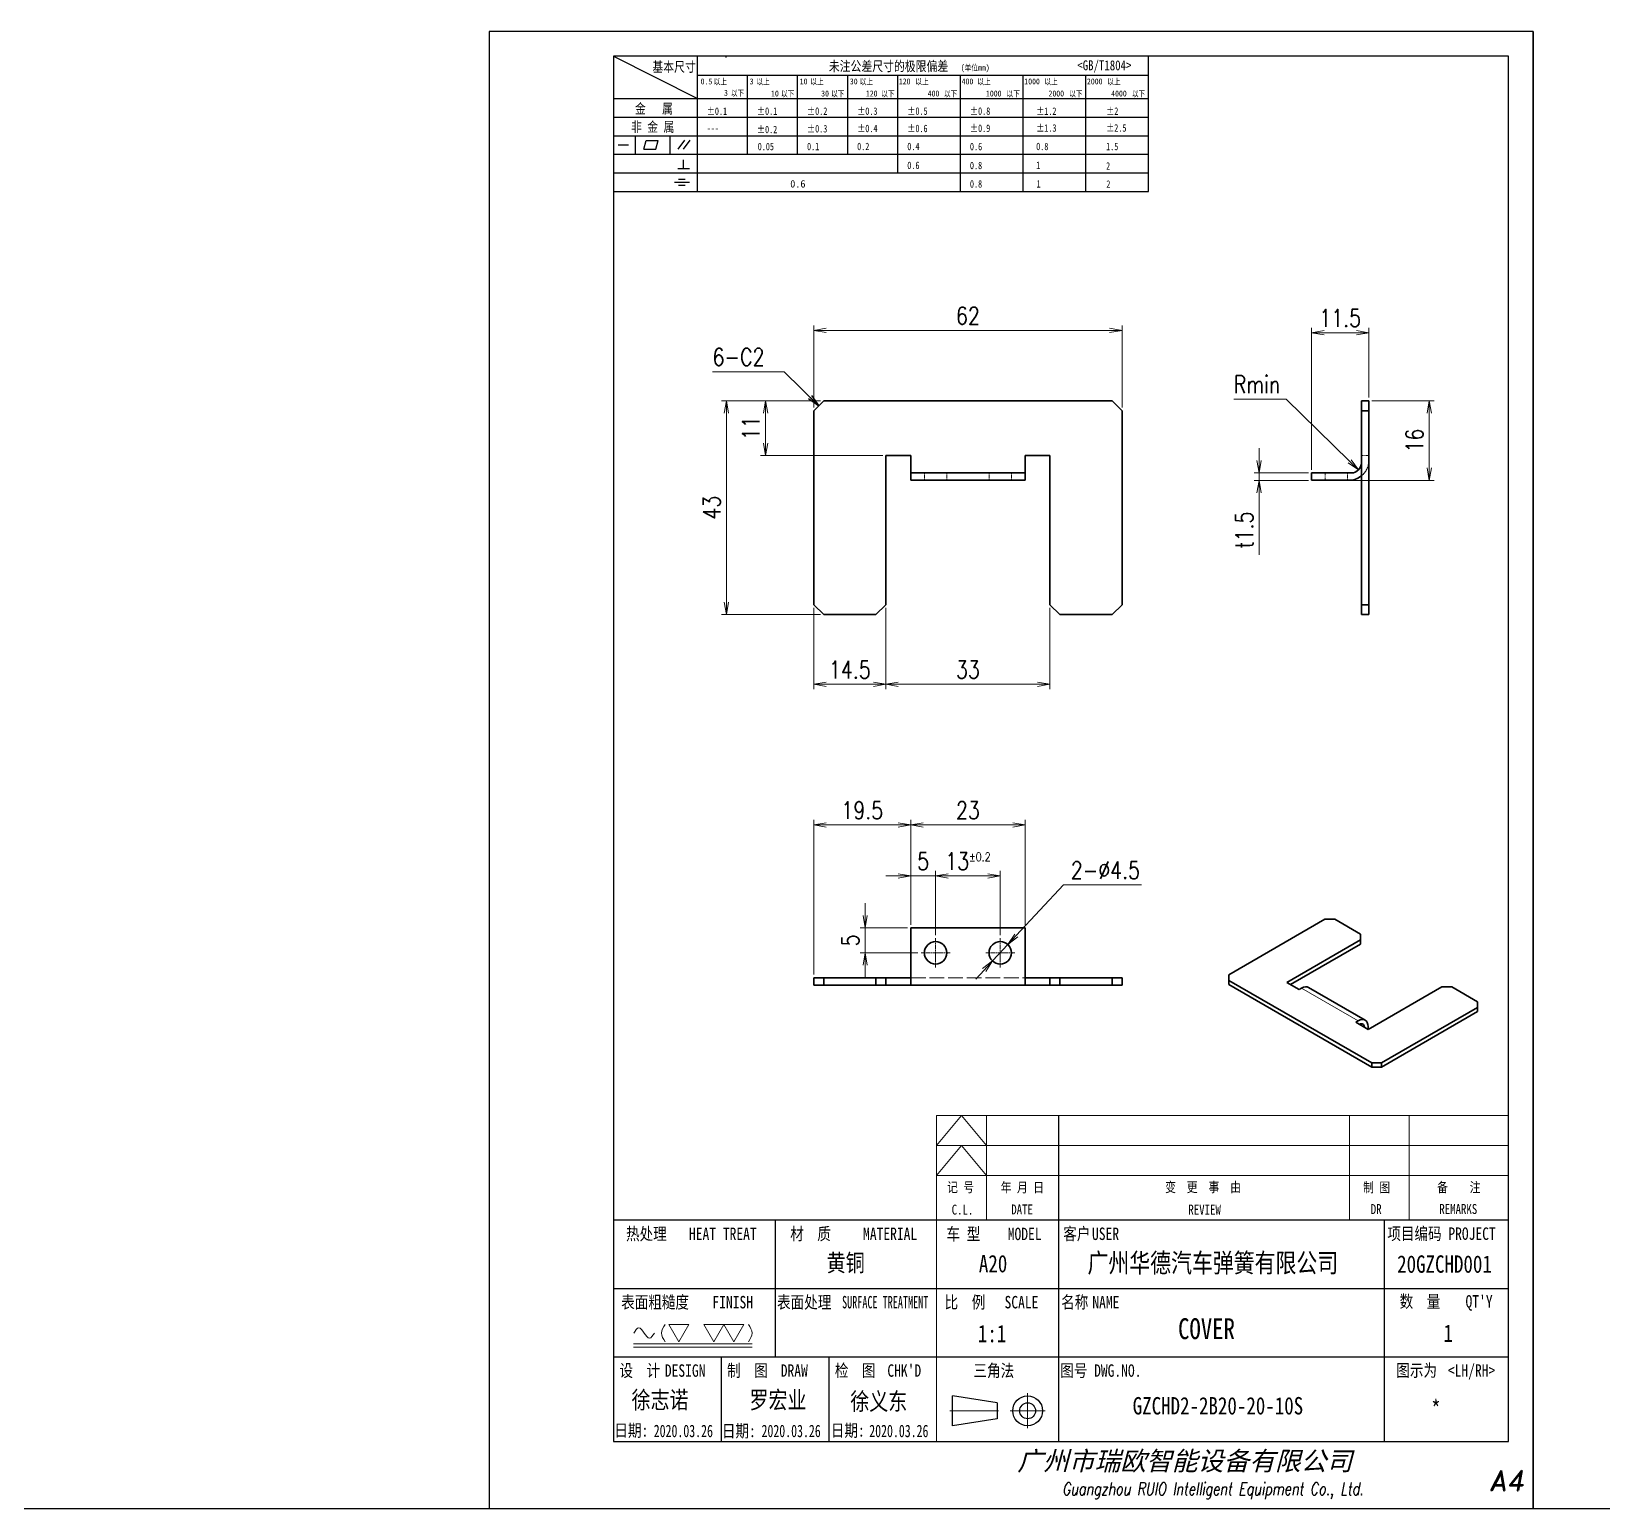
# Model space of a CAD drawing. Header units: millimetres. Extents: x 1201 to 11615, y -7347 to 2683.
# Drawn here: x 9309.5 to 9625.5, y -3109.3 to -2812.3 of the extents above; entities that cross this region are included whole.
import ezdxf
from ezdxf.enums import TextEntityAlignment as Align

# ---------------------------------------------------------------- set-up
doc = ezdxf.new("R2010")
doc.units = ezdxf.units.MM
for name, pattern in [('AM_ISO02W050x2', [3.75, 3, -0.75]), ('AM_ISO08W050x2', [9, 6, -0.75, 1.5, -0.75]), ('CENTER', [2, 1.25, -0.25, 0.25, -0.25])]:
    doc.linetypes.add(name, pattern=pattern)
for name, color, linetype, lineweight in [('CENTER', 2, 'AM_ISO08W050x2', 15), ('DIM', 3, 'Continuous', 20), ('DRAWING', 7, 'Continuous', 35), ('HIDDEN', 1, 'AM_ISO02W050x2', 18), ('图框', 7, 'Continuous', 15)]:
    doc.layers.add(name, color=color, linetype=linetype, lineweight=lineweight)
doc.layers.add('图\\M+19E79\\M+195B6\\M+18E9A', color=7, linetype='Continuous')
doc.styles.add('DIM', font='romans.shx', dxfattribs={"width": 0.8, "bigfont": 'bigfont.shx'})
doc.styles.add('STYLE1', font='')
doc.styles.add('国标', font='simfang.ttf', dxfattribs={"width": 0.8})
doc.styles.add('标题\\M+18E9A', font='romand.shx', dxfattribs={"oblique": 10, "bigfont": 'bigfont.shx'})
doc.styles.get('STYLE1').set_extended_font_data('SimSun')
doc.dimstyles.new('YH 1-1', dxfattribs={"dimtxt": 3.5, "dimasz": 2.5, "dimexe": 1, "dimexo": 0.625, "dimgap": 1.2, "dimtad": 1, "dimtoh": 1, "dimzin": 9, "dimdsep": 46, "dimtxsty": 'DIM', "dimblk": 'OPEN', "dimcen": 0, "dimclrd": 8, "dimclre": 8, "dimclrt": 2, "dimazin": 2, "dimtfac": 0.5, "dimtmove": 0, "dimatfit": 3, "dimldrblk": 'OPEN', "dimfxl": 0, "dimtolj": 1, "dimlwd": 13, "dimlwe": 13, "dimarcsym": 0})
doc.dimstyles.new('YH 1-1$0', dxfattribs={"dimtxt": 3.5, "dimasz": 2.5, "dimexe": 1, "dimexo": 0.625, "dimgap": 1.2, "dimtad": 1, "dimzin": 9, "dimdsep": 46, "dimtxsty": 'DIM', "dimblk": 'OPEN', "dimcen": 0, "dimclrd": 8, "dimclre": 8, "dimclrt": 2, "dimazin": 2, "dimtfac": 0.5, "dimtmove": 0, "dimatfit": 3, "dimldrblk": 'OPEN', "dimfxl": 0, "dimtolj": 1, "dimlwd": 13, "dimlwe": 13, "dimarcsym": 0})
doc.dimstyles.new('YH 1-1$3', dxfattribs={"dimtxt": 3.5, "dimasz": 2.5, "dimexe": 1, "dimexo": 0.625, "dimgap": 1.2, "dimtad": 1, "dimtoh": 1, "dimzin": 9, "dimdsep": 46, "dimtxsty": 'DIM', "dimblk": 'OPEN', "dimcen": 0, "dimclrd": 8, "dimclre": 8, "dimclrt": 2, "dimazin": 2, "dimtfac": 0.5, "dimtmove": 0, "dimatfit": 3, "dimldrblk": 'OPEN', "dimfxl": 0, "dimtolj": 1, "dimlwd": 13, "dimlwe": 13, "dimarcsym": 0})
doc.dimstyles.new('YH 1-1$4', dxfattribs={"dimtxt": 3.5, "dimasz": 2.5, "dimexe": 1, "dimexo": 0.625, "dimgap": 1.2, "dimtad": 1, "dimtoh": 1, "dimzin": 9, "dimdsep": 46, "dimtxsty": 'DIM', "dimblk": 'OPEN', "dimcen": 0, "dimclrd": 8, "dimclre": 8, "dimclrt": 2, "dimazin": 2, "dimtfac": 0.5, "dimtmove": 0, "dimatfit": 3, "dimldrblk": 'OPEN', "dimfxl": 0, "dimtolj": 1, "dimlwd": 13, "dimlwe": 13, "dimarcsym": 0})

# ---------------------------------------------------------------- blocks, each defined once
blk = doc.blocks.new('GZDEH零件A4图框V01版')
at = {"color": 2, "linetype": 'ByBlock', "lineweight": 30}
for p, q in [((102.17, 21.26), (93.17, 22.66)), ((93.17, 16.66), (93.17, 22.66)), ((102.17, 21.26), (102.17, 18.06)), ((102.17, 18.06), (93.17, 16.66))]:
    blk.add_line(p, q, dxfattribs=at)
at = {"color": 1, "linetype": 'CENTER', "lineweight": 5, "ltscale": 16.256}
for p, q in [((108.3, 23.18), (108.3, 16.14)), ((111.82, 19.66), (104.78, 19.66))]:
    blk.add_line(p, q, dxfattribs=at)
at = {"color": 1, "linetype": 'CENTER', "lineweight": 5, "ltscale": 9.144}
blk.add_line((102.47, 19.66), (92.65, 19.66), dxfattribs=at)
at = {"color": 2, "linetype": 'ByBlock', "lineweight": 30}
for radius in [3, 1.6]:
    blk.add_circle((108.3, 19.66), radius, dxfattribs=at)
at = {"layer": 'Defpoints', "linetype": 'Continuous'}
for p, q in [((0, 297), (0, 0)), ((210, 297), (0, 297)), ((210, 0), (210, 297)), ((210, 297), (210, 0)), ((0, 0), (210, 0))]:
    blk.add_line(p, q, dxfattribs=at)
at = {"layer": '图\\M+19E79\\M+195B6\\M+18E9A', "linetype": 'Continuous'}
for p, q in [((25, 292), (25, 13.5)), ((205, 292), (25, 292)), ((205, 13.5), (205, 292)), ((205, 13.5), (205, 97)), ((25, 13.5), (205, 13.5))]:
    blk.add_line(p, q, dxfattribs=at)
at = {"layer": '图\\M+19E79\\M+195B6\\M+18E9A', "color": 9}
for p, q in [((25, 292), (41.88, 283.54)), ((41.88, 264.79), (41.88, 292)), ((47.66, 291.75), (47.66, 292)), ((132.6, 264.79), (132.6, 292)), ((41.88, 288.22), (132.6, 288.22)), ((51.96, 272.29), (51.96, 288.22)), ((62.04, 272.29), (62.04, 288.22)), ((72.12, 272.29), (72.12, 288.22)), ((82.2, 268.54), (82.2, 288.22)), ((94.8, 264.79), (94.8, 288.22)), ((107.4, 264.79), (107.4, 288.22)), ((120, 264.79), (120, 288.22)), ((25, 283.54), (132.6, 283.54)), ((25, 279.79), (132.6, 279.79)), ((25, 276.04), (132.6, 276.04)), ((29.43, 272.34), (29.43, 276.04)), ((31.1, 273.3), (31.58, 275.09)), ((31.58, 275.09), (33.99, 275.09)), ((33.51, 273.3), (33.99, 275.09)), ((36.42, 272.34), (36.42, 276.04)), ((38.03, 273.3), (39.36, 275.16)), ((39.11, 273.3), (40.45, 275.16)), ((25, 272.29), (132.6, 272.29)), ((25.94, 274.19), (28, 274.19)), ((31.1, 273.3), (33.51, 273.3)), ((37.93, 269.41), (40.32, 269.41)), ((39.09, 269.41), (39.09, 271.18)), ((25, 268.54), (132.6, 268.54)), ((37.3, 266.69), (40.28, 266.69)), ((38.08, 267.29), (39.43, 267.29)), ((38.08, 266.09), (39.44, 266.09)), ((25, 264.79), (132.6, 264.79)), ((114.5, 79), (114.5, 13.5)), ((205, 58), (25, 58)), ((57.5, 58), (57.5, 30.5)), ((114.5, 58), (114.5, 13.5)), ((180, 58), (180, 13.5)), ((25, 44.25), (205, 44.25)), ((25, 30.5), (205, 30.5)), ((46.68, 30.5), (46.68, 13.5)), ((46.68, 30.5), (46.68, 13.5)), ((68.34, 30.5), (68.34, 13.5)), ((68.34, 30.5), (68.34, 13.5))]:
    blk.add_line(p, q, dxfattribs=at)
at = {"layer": '图框', "color": 7}
for p, q in [((90, 79), (205, 79)), ((90, 13.5), (90, 79))]:
    blk.add_line(p, q, dxfattribs=at)
at = {"layer": '图框', "color": 9}
for p, q in [((90, 73), (95, 79)), ((95, 79), (100, 73)), ((100, 58), (100, 79)), ((173, 58), (173, 79)), ((185, 79), (185, 58)), ((90, 73), (205, 73)), ((90, 67), (95, 73)), ((95, 73), (100, 67)), ((90, 67), (205, 67))]:
    blk.add_line(p, q, dxfattribs=at)
at = {"layer": '图\\M+19E79\\M+195B6\\M+18E9A', "color": 9, "style": '国标'}
for s, height, width, p in [('基本尺寸', 2, 0.8, (32.84, 288.88)), ('未注公差尺寸的极限偏差', 2, 0.8, (68.32, 289.02)), ('<GB/T1804>', 2, 0.8, (118.29, 289.19)), ('30', 1.2, 0.8, (72.55, 286.35)), ('金   属', 2, 0.8, (29.33, 280.48)), ('±0.1', 1.5, 0.8, (43.78, 280.23)), ('±0.1', 1.5, 0.8, (53.86, 280.23)), ('±0.2', 1.5, 0.8, (63.94, 280.23)), ('±0.3', 1.5, 0.8, (74.02, 280.23)), ('±0.5', 1.5, 0.8, (84.1, 280.23)), ('±0.8', 1.5, 0.8, (96.7, 280.23)), ('±1.2', 1.5, 0.8, (110.02, 280.23)), ('±2', 1.5, 0.8, (124.09, 280.23)), ('非 金 属', 2, 0.8, (28.53, 276.82)), ('±0.2', 1.5, 0.8, (53.86, 276.54)), ('±0.3', 1.5, 0.8, (63.94, 276.69)), ('±0.4', 1.5, 0.8, (74.02, 276.75)), ('±0.6', 1.5, 0.8, (84.1, 276.75)), ('±0.9', 1.5, 0.8, (96.7, 276.78)), ('±1.3', 1.5, 0.8, (110.02, 276.84)), ('±2.5', 1.5, 0.8, (124.09, 276.85)), ('---', 1.5, 0.8, (43.78, 276.81)), ('0.1', 1.5, 0.8, (63.94, 273.12)), ('0.2', 1.5, 0.8, (74.02, 273.13)), ('0.4', 1.5, 0.8, (84.1, 273.13)), ('0.6', 1.5, 0.8, (96.7, 273.11)), ('0.8', 1.5, 0.8, (110.02, 273.13)), ('1.5', 1.5, 0.8, (124.09, 273.12)), ('0.6', 1.5, 0.8, (84.1, 269.33)), ('0.8', 1.5, 0.8, (96.7, 269.3)), ('1', 1.5, 0.8, (110.02, 269.34)), ('2', 1.5, 0.8, (124.09, 269.2)), ('0.8', 1.5, 0.8, (96.7, 265.59)), ('1', 1.5, 0.8, (110.1, 265.6)), ('2', 1.5, 0.8, (124.13, 265.57)), ('项目编码 PROJECT', 2.5, 0.8, (180.64, 54.03)), ('热处理', 2.5, 0.8, (27.54, 54)), ('材  质', 2.5, 0.8, (60.55, 54)), ('表面粗糙度', 2.5, 0.8, (26.56, 40.25)), ('表面处理', 2.5, 0.8, (57.91, 40.25)), ('SURFACE TREATMENT', 2.5, 0.6, (70.98, 40.25)), ('比  例\u3000', 2.5, 0.8, (91.61, 40.25)), ('SCALE', 2.5, 0.8, (103.66, 40.25)), ('名称\u3000', 2.5, 0.8, (115.05, 40.25)), ('NAME', 2.5, 0.8, (121.31, 40.25)), ('数  量', 2.5, 0.8, (183.12, 40.41)), ("QT'Y ", 2.5, 0.8, (196.37, 40.41)), (' DESIGN', 2.5, 0.8, (33.98, 26.5)), (' DRAW', 2.5, 0.8, (57.29, 26.5)), ("CHK'D", 2.5, 0.8, (80.09, 26.5)), ('三角法', 2.5, 0.8, (97.41, 26.5)), ('图号', 2.5, 0.8, (114.87, 26.5)), ('DWG.NO.', 2.5, 0.8, (121.67, 26.5)), ('图示为', 2.5, 0.8, (182.45, 26.53)), ('<LH/RH>', 2.5, 0.8, (192.82, 26.53))]:
    blk.add_text(s, height=height, dxfattribs=dict(at, width=width)).set_placement(p)
at = {"layer": '图\\M+19E79\\M+195B6\\M+18E9A', "color": 9, "lineweight": 15, "style": '国标', "width": 0.8}
for s, p in [('以上', (45.15, 286.3)), ('以上', (53.76, 286.3)), ('以上', (64.6, 286.3)), ('以上', (74.53, 286.3)), ('120', (82.39, 286.35)), ('以上', (85.72, 286.3)), ('以上', (98.19, 286.3)), ('以上', (111.67, 286.3)), ('2000', (120.23, 286.35)), ('以上', (124.31, 286.3)), ('0.5', (42.54, 286.35)), ('3', (47.24, 284.06)), ('以下', (48.61, 284.01)), ('3', (52.39, 286.35)), ('10', (56.7, 283.92)), ('以下', (58.69, 283.87)), ('10', (62.47, 286.35)), ('30', (66.78, 283.92)), ('以下', (68.77, 283.87)), ('120', (75.77, 283.92)), ('以下', (78.85, 283.87)), ('400', (88.21, 283.92)), ('以下', (91.45, 283.87)), ('400', (95.03, 286.35)), ('1000', (99.92, 283.92)), ('以下', (104.05, 283.87)), ('1000', (107.63, 286.35)), ('2000', (112.5, 283.92)), ('以下', (116.65, 283.87)), ('4000', (125.1, 283.92)), ('以下', (129.25, 283.87))]:
    blk.add_text(s, height=1.2, dxfattribs=at).set_placement(p)
at = {"layer": '图\\M+19E79\\M+195B6\\M+18E9A', "color": 9, "lineweight": 13, "style": '国标'}
blk.add_text('0.6', height=1.5, dxfattribs=at).set_placement((60.56, 265.61))
at = {"layer": '图\\M+19E79\\M+195B6\\M+18E9A', "color": 9, "style": '国标', "width": 0.8}
for s, p in [('客户', (118.19, 54)), ('HEAT TREAT', (47, 54)), ('MATERIAL', (80.65, 54)), ('USER', (123.97, 54)), ('FINISH', (48.99, 40.25)), ('设  计', (30.3, 26.5)), ('制  图', (51.94, 26.5)), ('检  图', (73.62, 26.5)), ('日期:', (28.6, 14.46)), ('日期:', (50.22, 14.36)), ('日期:', (72.13, 14.46))]:
    blk.add_text(s, height=2.5, dxfattribs=at).set_placement(p, align=Align.CENTER)
for s, p in [('车 型', (95.38, 55.27)), ('MODEL', (107.71, 55.22))]:
    blk.add_text(s, height=2.5, dxfattribs=at).set_placement(p, align=Align.MIDDLE)
at = {"layer": '图\\M+19E79\\M+195B6\\M+18E9A', "color": 7, "lineweight": -3, "style": 'STYLE1', "oblique": 15}
blk.add_text('广州市瑞欧智能设备有限公司', height=3.8, dxfattribs=at).set_placement((106.21, 7.68))
at = {"layer": '图\\M+19E79\\M+195B6\\M+18E9A', "color": 7, "style": '标题\\M+18E9A', "oblique": 10}
blk.add_text('A4', height=4, dxfattribs=at).set_placement((204.57, 5.66), align=Align.MIDDLE)
at = {"layer": '图\\M+19E79\\M+195B6\\M+18E9A', "color": 7, "style": '标题\\M+18E9A', "oblique": 10, "width": 0.75}
blk.add_text('Guangzhou RUIO Intelligent Equipment Co., Ltd. ', height=2.5, dxfattribs=at).set_placement((146.18, 3.62), align=Align.MIDDLE)
at = {"layer": '图\\M+19E79\\M+195B6\\M+18E9A', "color": 9, "lineweight": 15, "insert": (94.85, 290.31), "char_height": 1.2, "width": 8.7957, "attachment_point": 1, "style": '国标'}
blk.add_mtext('(单位mm)', dxfattribs=at)
at = {"layer": '图\\M+19E79\\M+195B6\\M+18E9A', "color": 9, "insert": (54.02, 273.09), "char_height": 1.5, "attachment_point": 7, "style": '国标'}
blk.add_mtext_dynamic_manual_height_columns('0.05', width=5.1982, gutter_width=12.5, heights=[0], dxfattribs=at)
at = {"layer": '图框', "color": 9, "style": '国标', "width": 0.8}
for s, p in [('记 号', (94.82, 63.62)), ('年 月 日', (107.24, 63.57)), ('变  更  事  由', (143.58, 63.63)), ('C.L.', (95.2, 59.11)), ('DATE', (107.19, 59.14)), ('REVIEW', (143.89, 59.11))]:
    blk.add_text(s, height=2, dxfattribs=at).set_placement(p, align=Align.CENTER)
for s, p in [('制 图', (178.49, 64.61)), ('备    注', (195.02, 64.64)), ('DR', (178.4, 60.22)), ('REMARKS', (194.91, 60.23))]:
    blk.add_text(s, height=2, dxfattribs=at).set_placement(p, align=Align.MIDDLE)
blk = doc.blocks.new('FINISH_012')
at = {"layer": 'DIM'}
for p, q in [((-16.94, -5), (-14.06, -5)), ((-15.5, -7.5), (-16.94, -5)), ((-14.06, -5), (-15.5, -7.5)), ((-11.94, -5), (-9.06, -5)), ((-10.5, -7.5), (-11.94, -5)), ((-9.06, -5), (-10.5, -7.5)), ((-7.61, -7.5), (-9.06, -5)), ((-9.06, -5), (-6.17, -5)), ((-6.17, -5), (-7.61, -7.5)), ((-22.04, -7.78), (-5, -7.78)), ((-22.04, -8.28), (-5, -8.28))]:
    blk.add_line(p, q, dxfattribs=at)
for points in [[(-22, -6.25), (-21.25, -5.5), (-20.5, -6.25), (-19.75, -7), (-19, -6.25)], [(-17.5, -5), (-18, -6.25), (-17.5, -7.5)], [(-5.5, -5), (-5, -6.25), (-5.5, -7.5)]]:
    blk.add_spline(points, degree=3, dxfattribs=at)
blk = doc.blocks.new('RD6DGE')
at = {"color": 7, "lineweight": 13, "ltscale": 0.469486}
blk.add_line((193061.34, 7142.58), (193077.6, 7133.19), dxfattribs=at)
at = {"color": 7, "lineweight": 13, "ltscale": 0.040825}
blk.add_line((193077.96, 7132.17), (193079.37, 7131.35), dxfattribs=at)
at = {"layer": 'DRAWING', "lineweight": 35}
for p, q in [((193040.48, 7146.45), (193068.06, 7162.38)), ((193057.1, 7144.21), (193078.31, 7156.46)), ((193078.31, 7155.23), (193058.16, 7143.6)), ((193081.49, 7121.14), (193040.48, 7144.82)), ((193081.49, 7119.92), (193040.48, 7143.6)), ((193101.65, 7142.98), (193080.43, 7130.74)), ((193084.32, 7121.14), (193111.9, 7137.06)), ((193111.9, 7135.84), (193084.32, 7119.92))]:
    blk.add_line(p, q, dxfattribs=at)
at = {"layer": 'DRAWING', "lineweight": 35, "ltscale": 0.070711}
for p, q in [((193068.06, 7162.38), (193070.89, 7162.38)), ((193104.47, 7142.98), (193101.65, 7142.98)), ((193084.32, 7121.14), (193081.49, 7121.14)), ((193084.32, 7119.92), (193081.49, 7119.92))]:
    blk.add_line(p, q, dxfattribs=at)
at = {"layer": 'DRAWING', "lineweight": 35, "ltscale": 0.21433}
for p, q in [((193070.89, 7162.38), (193078.31, 7158.09)), ((193104.47, 7142.98), (193111.9, 7138.7))]:
    blk.add_line(p, q, dxfattribs=at)
at = {"layer": 'DRAWING', "lineweight": 35, "ltscale": 0.040825}
for p, q in [((193078.31, 7156.46), (193078.31, 7158.09)), ((193040.48, 7146.45), (193040.48, 7144.82)), ((193111.9, 7137.06), (193111.9, 7138.7))]:
    blk.add_line(p, q, dxfattribs=at)
at = {"layer": 'DRAWING', "lineweight": 35, "ltscale": 0.030619}
for p, q in [((193078.31, 7155.23), (193078.31, 7156.46)), ((193040.48, 7144.82), (193040.48, 7143.6)), ((193111.9, 7137.06), (193111.9, 7135.84)), ((193081.49, 7119.92), (193081.49, 7121.14)), ((193084.32, 7119.92), (193084.32, 7121.14))]:
    blk.add_line(p, q, dxfattribs=at)
at = {"layer": 'DRAWING', "lineweight": 35, "ltscale": 0.102062}
for p, q in [((193057.1, 7144.21), (193060.63, 7142.17)), ((193076.9, 7132.78), (193080.43, 7130.74))]:
    blk.add_line(p, q, dxfattribs=at)
at = {"layer": 'DRAWING', "lineweight": 35, "ltscale": 0.020412}
for p, q in [((193060.63, 7142.17), (193061.34, 7142.58)), ((193077.6, 7133.19), (193076.9, 7132.78))]:
    blk.add_line(p, q, dxfattribs=at)
at = {"layer": 'DRAWING', "lineweight": 35, "ltscale": 0.469486}
blk.add_line((193079.6, 7133.38), (193063.34, 7142.77), dxfattribs=at)
at = {"layer": 'DRAWING', "lineweight": 35, "ltscale": 0.020413}
blk.add_line((193080.43, 7131.55), (193080.43, 7130.74), dxfattribs=at)
at = {"layer": 'DRAWING', "lineweight": 35}
for centre, major_axis, start_param, end_param in [((193061.34, 7139.31), (-2, -3.46), 3.141593, 3.926991), ((193077.6, 7129.92), (2, 3.46), 6.283185, 7.068583), ((193077.96, 7130.53), (-1, -1.73), 3.141593, 3.926991), ((193077.96, 7130.53), (-1, -1.73), 2.356194, 3.141593), ((193077.6, 7129.92), (2, 3.46), 5.497787, 6.283185)]:
    blk.add_ellipse(centre, major_axis=major_axis, ratio=0.57735, start_param=start_param, end_param=end_param, dxfattribs=at)
blk = doc.blocks.new('_Open')
at = {"color": 0, "linetype": 'ByBlock', "lineweight": -2}
for p, q in [((-1, 0.17), (0, 0)), ((-1, -0.17), (0, 0)), ((0, 0), (-1, 0))]:
    blk.add_line(p, q, dxfattribs=at)
blk = doc.blocks.new('*D711')
at = {"layer": 'Defpoints', "color": 0, "ltscale": 2, "transparency": 16777216}
for p in [(9528.89, -2872.47), (9466.89, -2888.61), (9528.89, -2888.61)]:
    blk.add_point(p, dxfattribs=at)
at = {"layer": 'DIM', "color": 8, "lineweight": 13, "ltscale": 2, "transparency": 16777216}
for p, q in [((9466.89, -2887.98), (9466.89, -2871.47)), ((9528.89, -2887.98), (9528.89, -2871.47)), ((9469.39, -2872.47), (9526.39, -2872.47))]:
    blk.add_line(p, q, dxfattribs=at)
at = {"layer": 'DIM', "color": 8, "lineweight": 13, "ltscale": 2, "transparency": 16777216, "xscale": 2.5, "yscale": 2.5, "zscale": 2.5, "rotation": 180}
blk.add_blockref('_Open', (9466.89, -2872.47), dxfattribs=at)
at = {"layer": 'DIM', "color": 8, "lineweight": 13, "ltscale": 2, "transparency": 16777216, "xscale": 2.5, "yscale": 2.5, "zscale": 2.5}
blk.add_blockref('_Open', (9528.89, -2872.47), dxfattribs=at)
at = {"layer": 'DIM', "color": 2, "ltscale": 2, "transparency": 16777216, "insert": (9497.89, -2869.52), "char_height": 3.5, "attachment_point": 5, "style": 'DIM'}
blk.add_mtext('\\A1;62', dxfattribs=at)
blk = doc.blocks.new('*D712')
at = {"layer": 'Defpoints', "color": 0, "ltscale": 2, "transparency": 16777216}
for p in [(9468.89, -2886.61), (9449.31, -2929.61), (9468.89, -2929.61)]:
    blk.add_point(p, dxfattribs=at)
at = {"layer": 'DIM', "color": 8, "lineweight": 13, "ltscale": 2, "transparency": 16777216}
for p, q in [((9468.26, -2886.61), (9448.31, -2886.61)), ((9449.31, -2889.11), (9449.31, -2927.11)), ((9468.26, -2929.61), (9448.31, -2929.61))]:
    blk.add_line(p, q, dxfattribs=at)
at = {"layer": 'DIM', "color": 8, "lineweight": 13, "ltscale": 2, "transparency": 16777216, "xscale": 2.5, "yscale": 2.5, "zscale": 2.5}
for p, rotation in [((9449.31, -2886.61), 90), ((9449.31, -2929.61), 270)]:
    blk.add_blockref('_Open', p, dxfattribs=dict(at, rotation=rotation))
at = {"layer": 'DIM', "color": 2, "ltscale": 2, "transparency": 16777216, "insert": (9446.36, -2908.11), "char_height": 3.5, "attachment_point": 5, "rotation": 90, "style": 'DIM'}
blk.add_mtext('\\A1;43', dxfattribs=at)
blk = doc.blocks.new('*D713')
at = {"layer": 'Defpoints', "color": 0, "ltscale": 2, "transparency": 16777216}
for p in [(9457.19, -2886.61), (9468.89, -2886.61), (9481.39, -2897.61)]:
    blk.add_point(p, dxfattribs=at)
at = {"layer": 'DIM', "color": 8, "lineweight": 13, "ltscale": 2, "transparency": 16777216}
for p, q in [((9468.26, -2886.61), (9456.19, -2886.61)), ((9457.19, -2895.11), (9457.19, -2889.11)), ((9480.76, -2897.61), (9456.19, -2897.61))]:
    blk.add_line(p, q, dxfattribs=at)
at = {"layer": 'DIM', "color": 8, "lineweight": 13, "ltscale": 2, "transparency": 16777216, "xscale": 2.5, "yscale": 2.5, "zscale": 2.5}
for p, rotation in [((9457.19, -2886.61), 90), ((9457.19, -2897.61), 270)]:
    blk.add_blockref('_Open', p, dxfattribs=dict(at, rotation=rotation))
at = {"layer": 'DIM', "color": 2, "ltscale": 2, "transparency": 16777216, "insert": (9454.24, -2892.11), "char_height": 3.5, "attachment_point": 5, "rotation": 90, "style": 'DIM'}
blk.add_mtext('\\A1;11', dxfattribs=at)
blk = doc.blocks.new('*D714')
at = {"layer": 'Defpoints', "color": 0, "ltscale": 2, "transparency": 16777216}
for p in [(9466.89, -2927.61), (9481.39, -2927.61), (9466.89, -2943.62)]:
    blk.add_point(p, dxfattribs=at)
at = {"layer": 'DIM', "color": 8, "lineweight": 13, "ltscale": 2, "transparency": 16777216}
for p, q in [((9466.89, -2928.23), (9466.89, -2944.62)), ((9481.39, -2928.23), (9481.39, -2944.62)), ((9478.89, -2943.62), (9469.39, -2943.62))]:
    blk.add_line(p, q, dxfattribs=at)
at = {"layer": 'DIM', "color": 8, "lineweight": 13, "ltscale": 2, "transparency": 16777216, "xscale": 2.5, "yscale": 2.5, "zscale": 2.5, "rotation": 180}
blk.add_blockref('_Open', (9466.89, -2943.62), dxfattribs=at)
at = {"layer": 'DIM', "color": 8, "lineweight": 13, "ltscale": 2, "transparency": 16777216, "xscale": 2.5, "yscale": 2.5, "zscale": 2.5}
blk.add_blockref('_Open', (9481.39, -2943.62), dxfattribs=at)
at = {"layer": 'DIM', "color": 2, "ltscale": 2, "transparency": 16777216, "insert": (9474.14, -2940.67), "char_height": 3.5, "attachment_point": 5, "style": 'DIM'}
blk.add_mtext('\\A1;14.5', dxfattribs=at)
blk = doc.blocks.new('*D715')
at = {"layer": 'Defpoints', "color": 0, "ltscale": 2, "transparency": 16777216}
for p in [(9481.39, -2927.61), (9514.39, -2927.61), (9514.39, -2943.62)]:
    blk.add_point(p, dxfattribs=at)
at = {"layer": 'DIM', "color": 8, "lineweight": 13, "ltscale": 2, "transparency": 16777216}
for p, q in [((9481.39, -2928.23), (9481.39, -2944.62)), ((9514.39, -2928.23), (9514.39, -2944.62)), ((9483.89, -2943.62), (9511.89, -2943.62))]:
    blk.add_line(p, q, dxfattribs=at)
at = {"layer": 'DIM', "color": 8, "lineweight": 13, "ltscale": 2, "transparency": 16777216, "xscale": 2.5, "yscale": 2.5, "zscale": 2.5, "rotation": 180}
blk.add_blockref('_Open', (9481.39, -2943.62), dxfattribs=at)
at = {"layer": 'DIM', "color": 8, "lineweight": 13, "ltscale": 2, "transparency": 16777216, "xscale": 2.5, "yscale": 2.5, "zscale": 2.5}
blk.add_blockref('_Open', (9514.39, -2943.62), dxfattribs=at)
at = {"layer": 'DIM', "color": 2, "ltscale": 2, "transparency": 16777216, "insert": (9497.89, -2940.67), "char_height": 3.5, "attachment_point": 5, "style": 'DIM'}
blk.add_mtext('\\A1;33', dxfattribs=at)
blk = doc.blocks.new('*D716')
at = {"layer": 'Defpoints', "color": 0, "ltscale": 2, "transparency": 16777216}
for p in [(9567, -2872.92), (9578.5, -2886.61), (9567, -2901.11)]:
    blk.add_point(p, dxfattribs=at)
at = {"layer": 'DIM', "color": 8, "lineweight": 13, "ltscale": 2, "transparency": 16777216}
for p, q in [((9567, -2900.48), (9567, -2871.92)), ((9578.5, -2885.98), (9578.5, -2871.92)), ((9576, -2872.92), (9569.5, -2872.92))]:
    blk.add_line(p, q, dxfattribs=at)
at = {"layer": 'DIM', "color": 8, "lineweight": 13, "ltscale": 2, "transparency": 16777216, "xscale": 2.5, "yscale": 2.5, "zscale": 2.5, "rotation": 180}
blk.add_blockref('_Open', (9567, -2872.92), dxfattribs=at)
at = {"layer": 'DIM', "color": 8, "lineweight": 13, "ltscale": 2, "transparency": 16777216, "xscale": 2.5, "yscale": 2.5, "zscale": 2.5}
blk.add_blockref('_Open', (9578.5, -2872.92), dxfattribs=at)
at = {"layer": 'DIM', "color": 2, "ltscale": 2, "transparency": 16777216, "insert": (9572.75, -2869.97), "char_height": 3.5, "attachment_point": 5, "style": 'DIM'}
blk.add_mtext('\\A1;11.5', dxfattribs=at)
blk = doc.blocks.new('*D717')
at = {"layer": 'Defpoints', "color": 0, "ltscale": 2, "transparency": 16777216}
for p in [(9556.43, -2902.61), (9567, -2901.11), (9567, -2902.61)]:
    blk.add_point(p, dxfattribs=at)
at = {"layer": 'DIM', "color": 8, "lineweight": 13, "ltscale": 2, "transparency": 16777216}
for p, q in [((9556.43, -2898.61), (9556.43, -2896.11)), ((9566.38, -2901.11), (9555.43, -2901.11)), ((9566.38, -2902.61), (9555.43, -2902.61)), ((9556.43, -2901.11), (9556.43, -2902.61)), ((9556.43, -2905.11), (9556.43, -2917.61))]:
    blk.add_line(p, q, dxfattribs=at)
at = {"layer": 'DIM', "color": 8, "lineweight": 13, "ltscale": 2, "transparency": 16777216, "xscale": 2.5, "yscale": 2.5, "zscale": 2.5}
for p, rotation in [((9556.43, -2901.11), 270), ((9556.43, -2902.61), 90)]:
    blk.add_blockref('_Open', p, dxfattribs=dict(at, rotation=rotation))
at = {"layer": 'DIM', "color": 2, "ltscale": 2, "transparency": 16777216, "insert": (9553.48, -2912.61), "char_height": 3.5, "attachment_point": 5, "rotation": 90, "style": 'DIM'}
blk.add_mtext('\\A1;t1.5', dxfattribs=at)
blk = doc.blocks.new('*D718')
at = {"layer": 'Defpoints', "color": 0, "ltscale": 2, "transparency": 16777216}
for p in [(9575, -2899.11), (9576.43, -2900.51)]:
    blk.add_point(p, dxfattribs=at)
at = {"layer": 'DIM', "color": 8, "lineweight": 13, "ltscale": 2, "transparency": 16777216}
for p, q in [((9551.36, -2886.26), (9561.89, -2886.26)), ((9561.89, -2886.26), (9574.65, -2898.76))]:
    blk.add_line(p, q, dxfattribs=at)
at = {"layer": 'DIM', "color": 8, "lineweight": 13, "ltscale": 2, "transparency": 16777216, "xscale": 2.5, "yscale": 2.5, "zscale": 2.5, "rotation": 315.5767303424557}
blk.add_blockref('_Open', (9576.43, -2900.51), dxfattribs=at)
at = {"layer": 'DIM', "color": 2, "ltscale": 2, "transparency": 16777216, "insert": (9556.03, -2883.31), "char_height": 3.5, "attachment_point": 5, "style": 'DIM'}
blk.add_mtext('\\A1;{\\Fromans,bigfont|c134;Rmin}', dxfattribs=at)
blk = doc.blocks.new('*D719')
at = {"layer": 'Defpoints', "color": 0, "ltscale": 2, "transparency": 16777216}
for p in [(9578.5, -2886.61), (9590.66, -2886.61), (9574.5, -2902.61)]:
    blk.add_point(p, dxfattribs=at)
at = {"layer": 'DIM', "color": 8, "lineweight": 13, "ltscale": 2, "transparency": 16777216}
for p, q in [((9579.13, -2886.61), (9591.66, -2886.61)), ((9590.66, -2900.11), (9590.66, -2889.11)), ((9575.13, -2902.61), (9591.66, -2902.61))]:
    blk.add_line(p, q, dxfattribs=at)
at = {"layer": 'DIM', "color": 8, "lineweight": 13, "ltscale": 2, "transparency": 16777216, "xscale": 2.5, "yscale": 2.5, "zscale": 2.5}
for p, rotation in [((9590.66, -2886.61), 90), ((9590.66, -2902.61), 270)]:
    blk.add_blockref('_Open', p, dxfattribs=dict(at, rotation=rotation))
at = {"layer": 'DIM', "color": 2, "ltscale": 2, "transparency": 16777216, "insert": (9587.71, -2894.61), "char_height": 3.5, "attachment_point": 5, "rotation": 90, "style": 'DIM'}
blk.add_mtext('\\A1;16', dxfattribs=at)
blk = doc.blocks.new('*D720')
at = {"layer": 'Defpoints', "color": 0, "ltscale": 2, "transparency": 16777216}
for p in [(9486.39, -2982.14), (9486.39, -2992.61), (9491.39, -2994.68)]:
    blk.add_point(p, dxfattribs=at)
at = {"layer": 'DIM', "color": 8, "lineweight": 13, "ltscale": 2, "transparency": 16777216}
for p, q in [((9483.89, -2982.14), (9481.39, -2982.14)), ((9486.39, -2991.98), (9486.39, -2981.14)), ((9491.39, -2982.14), (9486.39, -2982.14)), ((9491.39, -2994.06), (9491.39, -2981.14)), ((9493.89, -2982.14), (9496.39, -2982.14))]:
    blk.add_line(p, q, dxfattribs=at)
at = {"layer": 'DIM', "color": 8, "lineweight": 13, "ltscale": 2, "transparency": 16777216, "xscale": 2.5, "yscale": 2.5, "zscale": 2.5}
blk.add_blockref('_Open', (9486.39, -2982.14), dxfattribs=at)
at = {"layer": 'DIM', "color": 8, "lineweight": 13, "ltscale": 2, "transparency": 16777216, "xscale": 2.5, "yscale": 2.5, "zscale": 2.5, "rotation": 180}
blk.add_blockref('_Open', (9491.39, -2982.14), dxfattribs=at)
at = {"layer": 'DIM', "color": 2, "ltscale": 2, "transparency": 16777216, "insert": (9488.89, -2979.19), "char_height": 3.5, "attachment_point": 5, "style": 'DIM'}
blk.add_mtext('\\A1;5', dxfattribs=at)
blk = doc.blocks.new('*D721')
at = {"layer": 'Defpoints', "color": 0, "ltscale": 2, "transparency": 16777216}
for p in [(9504.39, -2982.14), (9491.39, -2994.68), (9504.39, -2994.68)]:
    blk.add_point(p, dxfattribs=at)
at = {"layer": 'DIM', "color": 8, "lineweight": 13, "ltscale": 2, "transparency": 16777216}
for p, q in [((9491.39, -2994.06), (9491.39, -2981.14)), ((9493.89, -2982.14), (9501.89, -2982.14)), ((9504.39, -2994.06), (9504.39, -2981.14))]:
    blk.add_line(p, q, dxfattribs=at)
at = {"layer": 'DIM', "color": 8, "lineweight": 13, "ltscale": 2, "transparency": 16777216, "xscale": 2.5, "yscale": 2.5, "zscale": 2.5, "rotation": 180}
blk.add_blockref('_Open', (9491.39, -2982.14), dxfattribs=at)
at = {"layer": 'DIM', "color": 8, "lineweight": 13, "ltscale": 2, "transparency": 16777216, "xscale": 2.5, "yscale": 2.5, "zscale": 2.5}
blk.add_blockref('_Open', (9504.39, -2982.14), dxfattribs=at)
at = {"layer": 'DIM', "color": 2, "ltscale": 2, "transparency": 16777216, "insert": (9497.89, -2979.19), "char_height": 3.5, "attachment_point": 5, "style": 'DIM'}
blk.add_mtext('\\A2;13{\\H1.75;\\M+1817D0.2}', dxfattribs=at)
blk = doc.blocks.new('*D722')
at = {"layer": 'Defpoints', "color": 0, "ltscale": 2, "transparency": 16777216}
for p in [(9477.21, -2992.61), (9486.39, -2992.61), (9488.46, -2997.61)]:
    blk.add_point(p, dxfattribs=at)
at = {"layer": 'DIM', "color": 8, "lineweight": 13, "ltscale": 2, "transparency": 16777216}
for p, q in [((9477.21, -2990.11), (9477.21, -2987.61)), ((9485.76, -2992.61), (9476.21, -2992.61)), ((9477.21, -2997.61), (9477.21, -2992.61)), ((9487.84, -2997.61), (9476.21, -2997.61)), ((9477.21, -3000.11), (9477.21, -3002.61))]:
    blk.add_line(p, q, dxfattribs=at)
at = {"layer": 'DIM', "color": 8, "lineweight": 13, "ltscale": 2, "transparency": 16777216, "xscale": 2.5, "yscale": 2.5, "zscale": 2.5}
for p, rotation in [((9477.21, -2992.61), 270), ((9477.21, -2997.61), 90)]:
    blk.add_blockref('_Open', p, dxfattribs=dict(at, rotation=rotation))
at = {"layer": 'DIM', "color": 2, "ltscale": 2, "transparency": 16777216, "insert": (9474.26, -2995.11), "char_height": 3.5, "attachment_point": 5, "rotation": 90, "style": 'DIM'}
blk.add_mtext('\\A1;5', dxfattribs=at)
blk = doc.blocks.new('*D723')
at = {"layer": 'Defpoints', "color": 0, "ltscale": 2, "transparency": 16777216}
for p in [(9466.89, -2971.9), (9486.39, -2992.61), (9466.89, -3002.61)]:
    blk.add_point(p, dxfattribs=at)
at = {"layer": 'DIM', "color": 8, "lineweight": 13, "ltscale": 2, "transparency": 16777216}
for p, q in [((9466.89, -3001.98), (9466.89, -2970.9)), ((9483.89, -2971.9), (9469.39, -2971.9)), ((9486.39, -2991.98), (9486.39, -2970.9))]:
    blk.add_line(p, q, dxfattribs=at)
at = {"layer": 'DIM', "color": 8, "lineweight": 13, "ltscale": 2, "transparency": 16777216, "xscale": 2.5, "yscale": 2.5, "zscale": 2.5, "rotation": 180}
blk.add_blockref('_Open', (9466.89, -2971.9), dxfattribs=at)
at = {"layer": 'DIM', "color": 8, "lineweight": 13, "ltscale": 2, "transparency": 16777216, "xscale": 2.5, "yscale": 2.5, "zscale": 2.5}
blk.add_blockref('_Open', (9486.39, -2971.9), dxfattribs=at)
at = {"layer": 'DIM', "color": 2, "ltscale": 2, "transparency": 16777216, "insert": (9476.64, -2968.95), "char_height": 3.5, "attachment_point": 5, "style": 'DIM'}
blk.add_mtext('\\A1;19.5', dxfattribs=at)
blk = doc.blocks.new('*D724')
at = {"layer": 'Defpoints', "color": 0, "ltscale": 2, "transparency": 16777216}
for p in [(9509.39, -2971.9), (9486.39, -2992.61), (9509.39, -2992.61)]:
    blk.add_point(p, dxfattribs=at)
at = {"layer": 'DIM', "color": 8, "lineweight": 13, "ltscale": 2, "transparency": 16777216}
for p, q in [((9486.39, -2991.98), (9486.39, -2970.9)), ((9488.89, -2971.9), (9506.89, -2971.9)), ((9509.39, -2991.98), (9509.39, -2970.9))]:
    blk.add_line(p, q, dxfattribs=at)
at = {"layer": 'DIM', "color": 8, "lineweight": 13, "ltscale": 2, "transparency": 16777216, "xscale": 2.5, "yscale": 2.5, "zscale": 2.5, "rotation": 180}
blk.add_blockref('_Open', (9486.39, -2971.9), dxfattribs=at)
at = {"layer": 'DIM', "color": 8, "lineweight": 13, "ltscale": 2, "transparency": 16777216, "xscale": 2.5, "yscale": 2.5, "zscale": 2.5}
blk.add_blockref('_Open', (9509.39, -2971.9), dxfattribs=at)
at = {"layer": 'DIM', "color": 2, "ltscale": 2, "transparency": 16777216, "insert": (9497.89, -2968.95), "char_height": 3.5, "attachment_point": 5, "style": 'DIM'}
blk.add_mtext('\\A1;23', dxfattribs=at)
blk = doc.blocks.new('*D725')
at = {"layer": 'Defpoints', "color": 0, "ltscale": 2, "transparency": 16777216}
for p in [(9505.92, -2995.96), (9502.86, -2999.25)]:
    blk.add_point(p, dxfattribs=at)
at = {"layer": 'DIM', "color": 8, "lineweight": 13, "ltscale": 2, "transparency": 16777216}
for p, q in [((9517.08, -2983.95), (9507.62, -2994.13)), ((9532.81, -2983.95), (9517.08, -2983.95)), ((9502.86, -2999.25), (9505.92, -2995.96)), ((9501.16, -3001.09), (9499.46, -3002.92))]:
    blk.add_line(p, q, dxfattribs=at)
at = {"layer": 'DIM', "color": 8, "lineweight": 13, "ltscale": 2, "transparency": 16777216, "xscale": 2.5, "yscale": 2.5, "zscale": 2.5}
for p, rotation in [((9505.92, -2995.96), 227.1103632190812), ((9502.86, -2999.25), 47.11036321908121)]:
    blk.add_blockref('_Open', p, dxfattribs=dict(at, rotation=rotation))
at = {"layer": 'DIM', "color": 2, "ltscale": 2, "transparency": 16777216, "insert": (9525.54, -2981), "char_height": 3.5, "attachment_point": 5, "style": 'DIM'}
blk.add_mtext('\\A1;2-%%c4.5', dxfattribs=at)

msp = doc.modelspace()

# ---------------------------------------------------------------- linework, layer by layer
msp.add_line((1201.092, -3109.349), (10120.957, -3109.349))
at = {"layer": 'CENTER', "ltscale": 0.14625}
for p, q in [((9491.39, -2994.681), (9491.39, -3000.531)), ((9504.39, -2994.681), (9504.39, -3000.531)), ((9494.315, -2997.606), (9488.465, -2997.606)), ((9507.315, -2997.606), (9501.465, -2997.606))]:
    msp.add_line(p, q, dxfattribs=at)
at = {"layer": 'DRAWING', "lineweight": 35, "ltscale": 0.070711}
for p, q in [((9468.89, -2886.607), (9466.89, -2888.607)), ((9528.89, -2888.607), (9526.89, -2886.607)), ((9466.89, -2927.607), (9468.89, -2929.607)), ((9479.39, -2929.607), (9481.39, -2927.607)), ((9514.39, -2927.607), (9516.39, -2929.607)), ((9526.89, -2929.607), (9528.89, -2927.607))]:
    msp.add_line(p, q, dxfattribs=at)
at = {"layer": 'DRAWING', "lineweight": 35}
for p, q in [((9526.89, -2886.607), (9468.89, -2886.607)), ((9466.89, -2888.607), (9466.89, -2927.607)), ((9528.89, -2927.607), (9528.89, -2888.607)), ((9577.005, -2927.607), (9577.005, -2888.607)), ((9578.505, -2888.607), (9578.505, -2927.607)), ((9481.39, -2927.607), (9481.39, -2897.607)), ((9514.39, -2897.607), (9514.39, -2927.607)), ((9509.39, -2901.107), (9486.39, -2901.107)), ((9486.39, -2902.607), (9509.39, -2902.607)), ((9486.39, -2992.606), (9509.39, -2992.606)), ((9486.39, -3004.106), (9509.39, -3004.106))]:
    msp.add_line(p, q, dxfattribs=at)
at = {"layer": 'DRAWING', "lineweight": 35, "ltscale": 0.05}
for p, q in [((9577.005, -2888.607), (9577.005, -2886.607)), ((9578.505, -2888.607), (9578.505, -2886.607)), ((9486.39, -2899.107), (9486.39, -2901.107)), ((9509.39, -2901.107), (9509.39, -2899.107)), ((9577.005, -2929.607), (9577.005, -2927.607)), ((9578.505, -2927.607), (9578.505, -2929.607)), ((9466.89, -3002.606), (9468.89, -3002.606)), ((9466.89, -3004.106), (9468.89, -3004.106)), ((9479.39, -3002.606), (9481.39, -3002.606)), ((9481.39, -3004.106), (9479.39, -3004.106)), ((9514.39, -3002.606), (9516.39, -3002.606)), ((9516.39, -3004.106), (9514.39, -3004.106)), ((9526.89, -3002.606), (9528.89, -3002.606)), ((9528.89, -3004.106), (9526.89, -3004.106))]:
    msp.add_line(p, q, dxfattribs=at)
at = {"layer": 'DRAWING', "lineweight": 35, "ltscale": 0.0375}
for p, q in [((9577.005, -2886.607), (9578.505, -2886.607)), ((9577.005, -2888.607), (9578.505, -2888.607)), ((9486.39, -2897.607), (9486.39, -2899.107)), ((9509.39, -2899.107), (9509.39, -2897.607)), ((9486.39, -2901.107), (9486.39, -2902.607)), ((9509.39, -2901.107), (9509.39, -2902.607)), ((9567.005, -2901.107), (9567.005, -2902.607)), ((9578.505, -2927.607), (9577.005, -2927.607)), ((9578.505, -2929.607), (9577.005, -2929.607)), ((9466.89, -3002.606), (9466.89, -3004.106)), ((9468.89, -3002.606), (9468.89, -3004.106)), ((9479.39, -3004.106), (9479.39, -3002.606)), ((9481.39, -3002.606), (9481.39, -3004.106)), ((9514.39, -3004.106), (9514.39, -3002.606)), ((9516.39, -3002.606), (9516.39, -3004.106)), ((9526.89, -3004.106), (9526.89, -3002.606)), ((9528.89, -3004.106), (9528.89, -3002.606))]:
    msp.add_line(p, q, dxfattribs=at)
at = {"layer": 'DRAWING', "lineweight": 35, "ltscale": 0.125}
for p, q in [((9481.39, -2897.607), (9486.39, -2897.607)), ((9509.39, -2897.607), (9514.39, -2897.607)), ((9481.39, -3002.606), (9486.39, -3002.606)), ((9481.39, -3004.106), (9486.39, -3004.106)), ((9509.39, -3002.606), (9514.39, -3002.606)), ((9509.39, -3004.106), (9514.39, -3004.106))]:
    msp.add_line(p, q, dxfattribs=at)
at = {"layer": 'DRAWING', "lineweight": 35, "ltscale": 0.2}
msp.add_line((9567.005, -2901.107), (9575.005, -2901.107), dxfattribs=at)
at = {"layer": 'DRAWING', "lineweight": 35, "ltscale": 0.1875}
for p, q in [((9574.505, -2902.607), (9567.005, -2902.607)), ((9486.39, -2992.606), (9486.39, -3000.106)), ((9509.39, -3000.106), (9509.39, -2992.606))]:
    msp.add_line(p, q, dxfattribs=at)
at = {"layer": 'DRAWING', "lineweight": 35, "ltscale": 0.2625}
for p, q in [((9468.89, -2929.607), (9479.39, -2929.607)), ((9516.39, -2929.607), (9526.89, -2929.607)), ((9468.89, -3002.606), (9479.39, -3002.606)), ((9468.89, -3004.106), (9479.39, -3004.106)), ((9516.39, -3002.606), (9526.89, -3002.606)), ((9516.39, -3004.106), (9526.89, -3004.106))]:
    msp.add_line(p, q, dxfattribs=at)
at = {"layer": 'DRAWING', "lineweight": 35, "ltscale": 0.1}
for p, q in [((9486.39, -3004.106), (9486.39, -3000.106)), ((9509.39, -3000.106), (9509.39, -3004.106))]:
    msp.add_line(p, q, dxfattribs=at)
at = {"layer": 'DRAWING', "lineweight": 35}
for centre in [(9491.39, -2997.606), (9504.39, -2997.606)]:
    msp.add_circle(centre, 2.25, dxfattribs=at)
for centre, radius, start, end in [((9575.005, -2899.107), 2, 270, 0), ((9574.505, -2898.607), 4, 359.84746, 0), ((9574.505, -2898.607), 4, 270, 308.68193)]:
    msp.add_arc(centre, radius, start, end, dxfattribs=at)
at = {"layer": 'HIDDEN', "ltscale": 0.0375}
for p, q in [((9577.005, -2888.607), (9578.505, -2888.607)), ((9578.505, -2897.607), (9577.005, -2897.607)), ((9489.14, -2902.607), (9489.14, -2901.107)), ((9493.64, -2902.607), (9493.64, -2901.107)), ((9502.14, -2902.607), (9502.14, -2901.107)), ((9506.64, -2902.607), (9506.64, -2901.107)), ((9569.755, -2901.107), (9569.755, -2902.607)), ((9569.755, -2901.107), (9569.755, -2902.607)), ((9574.255, -2902.607), (9574.255, -2901.107)), ((9574.255, -2902.607), (9574.255, -2901.107)), ((9577.005, -2927.607), (9578.505, -2927.607)), ((9578.505, -2927.607), (9577.005, -2927.607)), ((9577.005, -2927.607), (9578.505, -2927.607)), ((9468.89, -3004.106), (9468.89, -3002.606)), ((9526.89, -3002.606), (9526.89, -3004.106))]:
    msp.add_line(p, q, dxfattribs=at)
at = {"layer": 'HIDDEN'}
msp.add_line((9486.39, -3002.606), (9509.39, -3002.606), dxfattribs=at)
msp.add_arc((9574.505, -2898.607), 4, 308.68193, 359.84746, dxfattribs=at)
at = {"layer": '图\\M+19E79\\M+195B6\\M+18E9A', "color": 9, "linetype": 'Continuous'}
msp.add_line((9426.593, -3012.349), (9426.593, -3095.849), dxfattribs=at)

# ---------------------------------------------------------------- block references
at = {"layer": 'DIM', "xscale": 0.6999999999825377, "yscale": 0.6999999999970896, "zscale": 0.7}
msp.add_blockref('RD6DGE', (-125577.954, -8004.52), dxfattribs=at)
at = {"layer": '图\\M+19E79\\M+195B6\\M+18E9A', "xscale": 1.399999999994179, "yscale": 1.400000000001455, "zscale": 1.40000000000009}
msp.add_blockref('FINISH_012', (9461.475, -3065.312), dxfattribs=at)
at = {"layer": '图框'}
msp.add_blockref('GZDEH零件A4图框V01版', (9401.593, -3109.349), dxfattribs=at)

# ---------------------------------------------------------------- texts
at = {"layer": 'DIM', "color": 2, "ltscale": 2, "insert": (9446.534, -2879.567), "char_height": 3.5, "attachment_point": 7, "style": 'DIM'}
msp.add_mtext('{\\Fromans,bigfont|c134;6-C2}', dxfattribs=at)
at = {"layer": '图\\M+19E79\\M+195B6\\M+18E9A', "color": 3, "style": '国标'}
for s, height, width, p in [('黄铜', 3.5, 0.8, (9469.49, -3061.674)), ('A20', 3.5, 0.8, (9500.088, -3061.853)), ('广州华德汽车弹簧有限公司', 3.85, 0.8, (9521.937, -3061.868)), ('20GZCHD001', 3.5, 0.8, (9584.204, -3061.939)), ('COVER', 4.2, 0.8, (9540.15, -3075.285)), ('1:1', 3.5, 0.8, (9499.893, -3075.916)), ('1', 3.5, 0.8, (9593.508, -3075.844)), ('徐志诺', 3.5, 0.8, (9430.239, -3089.245)), ('罗宏业', 3.5, 0.8, (9453.97, -3089.245)), ('徐义东', 3.5, 0.8, (9474.231, -3089.533)), ('GZCHD2-2B20-20-10S', 3.5, 0.8, (9531.022, -3090.43)), ('*', 3.5, 0.8, (9591.052, -3091.05)), ('2020.03.26', 2.5, 0.7, (9434.7, -3094.985)), ('2020.03.26', 2.5, 0.7, (9456.38, -3094.985)), ('2020.03.26', 2.5, 0.7, (9478.04, -3094.985))]:
    msp.add_text(s, height=height, dxfattribs=dict(at, width=width)).set_placement(p)

# ---------------------------------------------------------------- dimensions: what is measured, and where the dimension line sits
at = {"layer": 'DIM', "ltscale": 2}
for base, p1, p2, picture, middle in [((9528.89, -2872.468), (9466.89, -2888.607), (9528.89, -2888.607), '*D711', (9497.89, -2869.518)), ((9567.005, -2872.919), (9578.505, -2886.607), (9567.005, -2901.107), '*D716', (9572.755, -2869.969)), ((9466.89, -2943.625), (9481.39, -2927.607), (9466.89, -2927.607), '*D714', (9474.14, -2940.675)), ((9514.39, -2943.625), (9481.39, -2927.607), (9514.39, -2927.607), '*D715', (9497.89, -2940.675)), ((9466.89, -2971.902), (9486.39, -2992.606), (9466.89, -3002.606), '*D723', (9476.64, -2968.952)), ((9509.39, -2971.902), (9486.39, -2992.606), (9509.39, -2992.606), '*D724', (9497.89, -2968.952)), ((9486.39, -2982.141), (9491.39, -2994.681), (9486.39, -2992.606), '*D720', (9488.89, -2979.191))]:
    dim = msp.add_linear_dim(base=base, p1=p1, p2=p2, dimstyle='YH 1-1$0', dxfattribs=at)
    dim.commit()
    dim.dimension.update_dxf_attribs({"geometry": picture, "text_midpoint": middle})
dim = msp.add_radius_dim(center=(9575.005, -2899.107), mpoint=(9576.433, -2900.507), text='{\\Fromans,bigfont|c134;Rmin}', dimstyle='YH 1-1$4', override={"dimtmove": 1}, dxfattribs=at)
dim.commit()
dim.dimension.update_dxf_attribs({"geometry": '*D718', "text_midpoint": (9561.893, -2886.257), "dimtype": 164})
for base, p1, p2, picture, middle in [((9449.314, -2929.607), (9468.89, -2886.607), (9468.89, -2929.607), '*D712', (9446.364, -2908.107)), ((9457.195, -2886.607), (9481.39, -2897.607), (9468.89, -2886.607), '*D713', (9454.245, -2892.107)), ((9590.656, -2886.607), (9574.505, -2902.607), (9578.505, -2886.607), '*D719', (9587.706, -2894.607)), ((9477.213, -2992.606), (9488.465, -2997.606), (9486.39, -2992.606), '*D722', (9474.263, -2995.106))]:
    dim = msp.add_linear_dim(base=base, p1=p1, p2=p2, angle=90, dimstyle='YH 1-1$0', dxfattribs=at)
    dim.commit()
    dim.dimension.update_dxf_attribs({"geometry": picture, "text_midpoint": middle})
dim = msp.add_linear_dim(base=(9556.426, -2902.607), p1=(9567.005, -2901.107), p2=(9567.005, -2902.607), angle=90, dimstyle='YH 1-1$0', override={"dimpost": 't<>'}, dxfattribs=at)
dim.commit()
dim.dimension.update_dxf_attribs({"geometry": '*D717', "text_midpoint": (9553.476, -2912.607)})
dim = msp.add_linear_dim(base=(9504.39, -2982.141), p1=(9491.39, -2994.681), p2=(9504.39, -2994.681), dimstyle='YH 1-1$0', override={"dimtol": 1, "dimlim": 0, "dimtp": 0.2, "dimtm": 0.2, "dimtfac": 0.5, "dimtolj": 2}, dxfattribs=at)
dim.commit()
dim.dimension.update_dxf_attribs({"geometry": '*D721', "text_midpoint": (9497.89, -2982.141), "dimtype": 160})
dim = msp.add_diameter_dim_2p(p1=(9502.858, -2999.254), p2=(9505.921, -2995.957), dimstyle='YH 1-1$3', override={"dimpost": '2-%%c<>'}, dxfattribs=at)
dim.commit()
dim.dimension.update_dxf_attribs({"geometry": '*D725', "text_midpoint": (9525.544, -2983.947), "dimtype": 163})

# ---------------------------------------------------------------- leaders
at = {"layer": 'DIM', "ltscale": 2, "annotation_type": 0, "has_hookline": 1, "hookline_direction": 1, "text_width": 10.667}
msp.add_leader([(9467.89, -2887.607), (9460.9, -2880.767), (9458.4, -2880.767)], dimstyle='YH 1-1', override={"dimgap": 1.2, "dimtad": 1}, dxfattribs=at)

doc.saveas('drawing.dxf')
